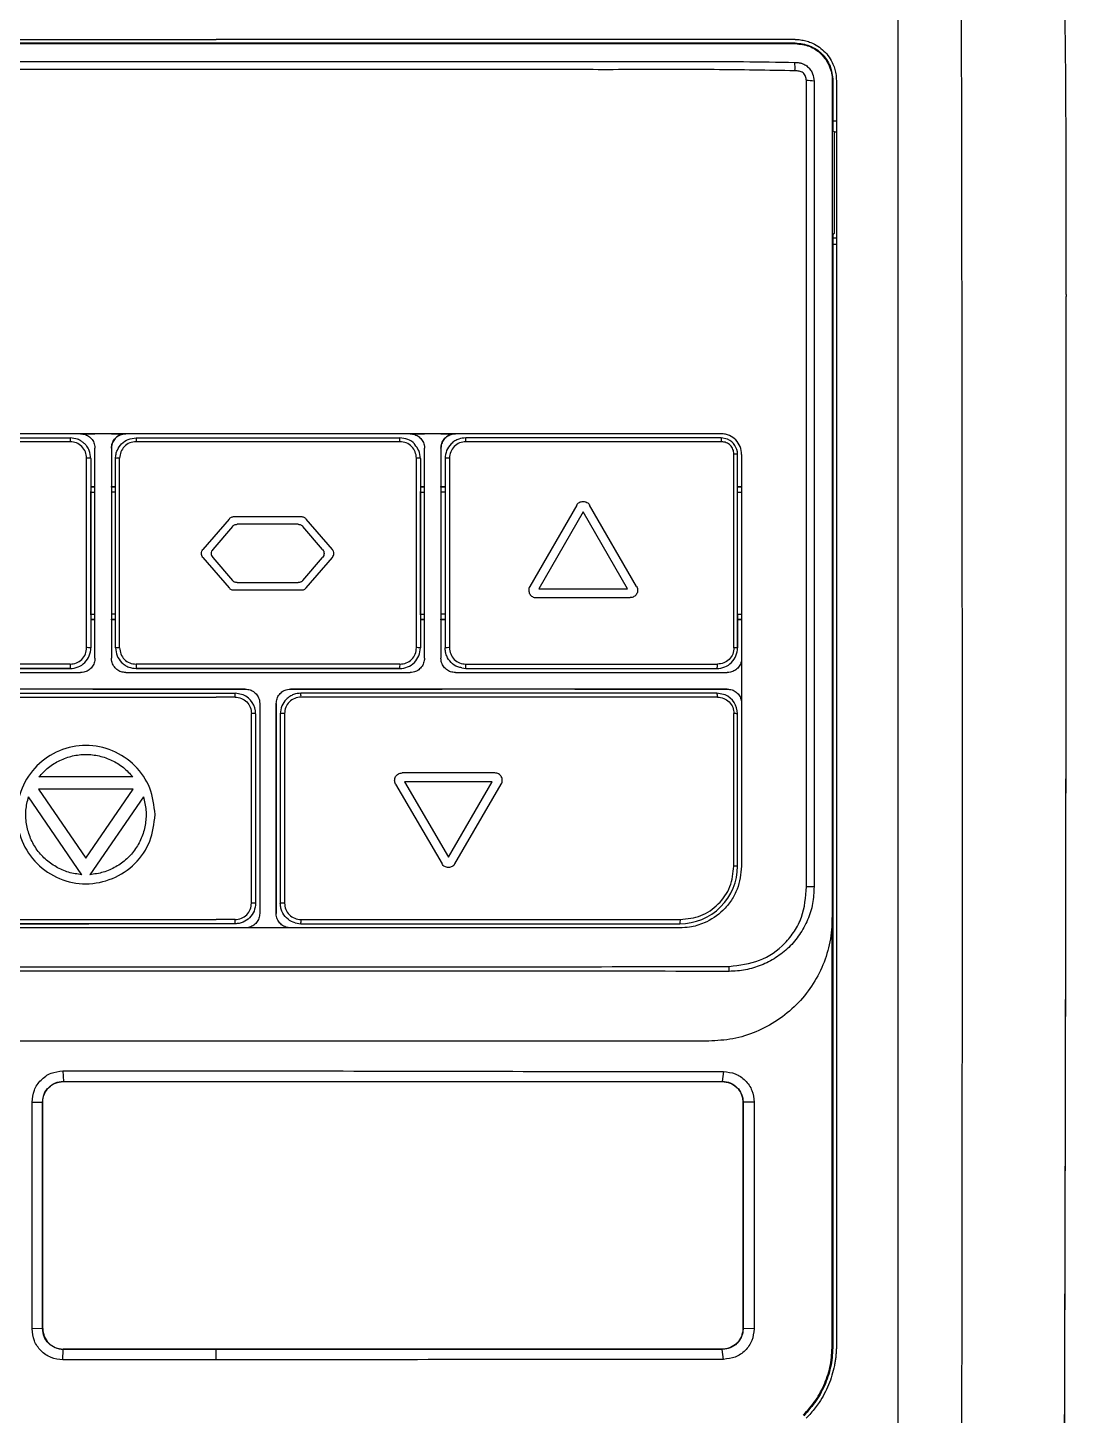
# Model space of a CAD drawing. Extents: x 86 to 639, y 68 to 658.
# Drawn here: x 319.5 to 369.9, y 374.1 to 441.5 of the extents above; entities that cross this region are included whole.
import ezdxf

# ---------------------------------------------------------------- set-up
doc = ezdxf.new("R2010")
doc.units = 0
doc.layers.get('0').update_dxf_attribs({"linetype": 'CONTINUOUS'})

msp = doc.modelspace()

# ---------------------------------------------------------------- linework, layer by layer
at = {"color": 7, "linetype": 'CONTINUOUS'}
for p, q in [((356.728, 440.749), (356.728, 440.781)), ((358.56, 438.949), (358.528, 438.949)), ((358.56, 438.949), (358.56, 436.498)), ((358.56, 436.998), (358.728, 436.998)), ((358.629, 436.464), (358.56, 436.498)), ((358.637, 431.537), (358.629, 436.464)), ((358.629, 436.464), (358.728, 436.464)), ((358.56, 431.498), (358.637, 431.537)), ((358.728, 431.303), (358.56, 431.303)), ((358.728, 430.998), (358.56, 430.998)), ((369.888, 428.562), (369.888, 428.472)), ((321.928, 421.514), (321.928, 421.514)), ((322.027, 421.798), (322.727, 421.798)), ((322.027, 421.798), (322.027, 421.798)), ((323.527, 421.798), (322.727, 421.798)), ((323.527, 421.798), (324.227, 421.798)), ((328.607, 421.798), (324.227, 421.798)), ((324.227, 421.798), (324.227, 421.798)), ((328.607, 421.412), (324.723, 421.412)), ((324.727, 421.598), (328.607, 421.598)), ((338.027, 421.798), (328.607, 421.798)), ((328.607, 421.598), (337.527, 421.598)), ((337.536, 421.412), (328.607, 421.412)), ((337.928, 421.514), (337.928, 421.514)), ((338.027, 421.798), (338.727, 421.798)), ((338.027, 421.798), (338.027, 421.798)), ((339.527, 421.798), (338.727, 421.798)), ((339.527, 421.798), (340.227, 421.798)), ((340.227, 421.798), (340.227, 421.798)), ((353.127, 421.798), (353.127, 421.798)), ((353.448, 421.531), (353.448, 421.531)), ((322.32, 411.407), (322.32, 420.611)), ((322.527, 420.598), (322.527, 411.398)), ((322.527, 420.598), (322.527, 418.998)), ((322.527, 420.598), (322.527, 420.598)), ((322.727, 410.898), (322.727, 421.098)), ((323.527, 421.098), (323.527, 410.898)), ((323.527, 421.098), (323.527, 419.233)), ((323.527, 421.098), (323.527, 421.098)), ((323.727, 411.398), (323.727, 420.598)), ((323.922, 411.407), (323.922, 420.611)), ((338.337, 411.407), (338.337, 420.611)), ((338.527, 420.598), (338.527, 411.398)), ((338.527, 420.598), (338.527, 418.998)), ((338.527, 420.598), (338.527, 420.598)), ((338.727, 410.898), (338.727, 421.098)), ((339.527, 421.098), (339.527, 410.898)), ((339.527, 421.098), (339.527, 421.098)), ((339.527, 421.098), (339.527, 419.233)), ((339.727, 420.598), (339.727, 411.398)), ((339.938, 420.611), (339.938, 411.407)), ((353.753, 411.407), (353.753, 420.811)), ((353.927, 411.398), (353.927, 420.798)), ((353.927, 420.798), (353.927, 420.798)), ((353.927, 418.998), (353.927, 420.798)), ((322.527, 419.233), (322.727, 419.233)), ((322.727, 419.198), (322.527, 419.198)), ((323.527, 419.198), (323.527, 419.233)), ((323.527, 419.233), (323.727, 419.233)), ((323.527, 419.198), (323.527, 412.798)), ((323.727, 419.198), (323.527, 419.198)), ((338.527, 419.233), (338.727, 419.233)), ((338.727, 419.198), (338.527, 419.198)), ((339.527, 419.198), (339.527, 419.233)), ((339.527, 419.233), (339.727, 419.233)), ((339.527, 419.198), (339.527, 412.798)), ((339.727, 419.198), (339.527, 419.198)), ((353.927, 419.233), (354.127, 419.233)), ((354.127, 419.198), (353.927, 419.198)), ((322.527, 418.963), (322.527, 418.998)), ((322.527, 413.033), (322.527, 418.963)), ((322.527, 418.963), (322.727, 418.963)), ((323.727, 418.963), (323.527, 418.963)), ((338.527, 418.963), (338.527, 418.998)), ((338.527, 413.033), (338.527, 418.963)), ((338.527, 418.963), (338.727, 418.963)), ((339.727, 418.963), (339.527, 418.963)), ((353.927, 418.963), (353.927, 418.998)), ((353.927, 413.033), (353.927, 418.963)), ((353.927, 418.963), (354.127, 418.963)), ((346.121, 418.332), (343.838, 414.378)), ((346.432, 418.008), (344.274, 414.27)), ((346.432, 418.008), (344.274, 414.27)), ((348.591, 414.27), (346.432, 418.008)), ((349.027, 414.378), (346.744, 418.332)), ((349.027, 414.378), (346.744, 418.332)), ((329.235, 417.656), (327.967, 416.18)), ((329.4, 417.296), (328.442, 416.18)), ((329.4, 417.296), (328.442, 416.18)), ((332.757, 417.76), (329.462, 417.76)), ((332.592, 417.4), (329.627, 417.4)), ((332.592, 417.4), (329.627, 417.4)), ((329.627, 417.4), (329.627, 417.4)), ((333.778, 416.18), (332.82, 417.296)), ((334.253, 416.18), (332.985, 417.656)), ((334.253, 416.18), (332.985, 417.656)), ((328.442, 416.18), (328.442, 416.18)), ((327.967, 415.789), (329.235, 414.314)), ((328.442, 415.789), (329.4, 414.674)), ((328.442, 415.789), (329.4, 414.674)), ((332.82, 414.674), (333.778, 415.789)), ((332.985, 414.314), (334.253, 415.789)), ((332.985, 414.314), (334.253, 415.789)), ((329.627, 414.57), (332.592, 414.57)), ((329.462, 414.21), (332.757, 414.21)), ((329.462, 414.21), (332.757, 414.21)), ((344.149, 413.838), (348.715, 413.838)), ((344.149, 413.838), (348.715, 413.838)), ((344.274, 414.27), (348.591, 414.27)), ((322.527, 412.998), (322.527, 413.033)), ((322.527, 413.033), (322.727, 413.033)), ((322.527, 412.998), (322.527, 411.398)), ((322.527, 412.798), (322.727, 412.798)), ((322.727, 412.763), (322.527, 412.763)), ((323.727, 413.033), (323.527, 413.033)), ((323.527, 412.763), (323.527, 412.798)), ((323.527, 412.798), (323.727, 412.798)), ((323.527, 412.763), (323.527, 410.898)), ((323.727, 412.763), (323.527, 412.763)), ((338.527, 412.998), (338.527, 413.033)), ((338.527, 413.033), (338.727, 413.033)), ((338.527, 412.998), (338.527, 411.398)), ((338.527, 412.798), (338.727, 412.798)), ((338.727, 412.763), (338.527, 412.763)), ((339.727, 413.033), (339.527, 413.033)), ((339.527, 412.763), (339.527, 412.798)), ((339.527, 412.798), (339.727, 412.798)), ((339.527, 412.763), (339.527, 410.898)), ((339.727, 412.763), (339.527, 412.763)), ((353.927, 412.998), (353.927, 413.033)), ((353.927, 413.033), (354.127, 413.033)), ((353.927, 412.998), (353.927, 411.398)), ((353.927, 412.798), (354.127, 412.798)), ((354.127, 412.763), (353.927, 412.763)), ((338.527, 411.398), (338.527, 411.398)), ((353.927, 411.398), (353.927, 411.398)), ((323.527, 410.898), (323.527, 410.898)), ((324.326, 410.482), (324.326, 410.482)), ((328.607, 410.607), (324.723, 410.607)), ((337.536, 410.607), (328.607, 410.607)), ((339.527, 410.898), (339.527, 410.898)), ((340.326, 410.482), (340.326, 410.482)), ((309.327, 410.398), (321.527, 410.398)), ((324.227, 410.198), (328.607, 410.198)), ((328.607, 410.398), (324.727, 410.398)), ((324.727, 410.398), (337.527, 410.398)), ((324.727, 410.398), (324.727, 410.398)), ((337.527, 410.398), (328.607, 410.398)), ((328.607, 410.198), (338.027, 410.198)), ((337.527, 410.398), (337.527, 410.398)), ((340.727, 410.398), (352.927, 410.398)), ((352.927, 410.398), (352.927, 410.398)), ((322.627, 409.398), (316.227, 409.398)), ((322.627, 409.398), (322.662, 409.398)), ((322.662, 409.398), (330.027, 409.398)), ((330.027, 409.398), (328.607, 409.398)), ((328.607, 409.198), (329.527, 409.198)), ((329.928, 409.114), (329.928, 409.114)), ((330.027, 409.398), (330.027, 409.398)), ((332.227, 409.398), (332.227, 409.398)), ((332.227, 409.398), (339.592, 409.398)), ((339.627, 409.398), (339.592, 409.398)), ((346.027, 409.398), (339.627, 409.398)), ((346.027, 409.398), (346.062, 409.398)), ((346.062, 409.398), (353.427, 409.398)), ((353.328, 409.114), (353.328, 409.114)), ((353.427, 409.398), (353.427, 409.398)), ((329.528, 409.006), (328.607, 409.006)), ((330.727, 408.698), (330.727, 398.498)), ((331.527, 398.498), (331.527, 408.698)), ((331.527, 408.698), (331.527, 408.698)), ((331.527, 408.698), (331.527, 398.498)), ((330.328, 399.002), (330.328, 408.206)), ((330.527, 408.198), (330.527, 398.998)), ((330.527, 408.198), (330.527, 398.998)), ((330.527, 408.198), (330.527, 408.198)), ((331.727, 408.198), (331.727, 398.998)), ((331.93, 408.206), (331.93, 399.002)), ((353.753, 400.802), (353.753, 408.206)), ((353.927, 400.798), (353.927, 408.198)), ((353.927, 408.198), (353.927, 408.198)), ((353.927, 400.798), (353.927, 408.198)), ((324.571, 405.127), (320.005, 405.127)), ((342.145, 405.324), (337.638, 405.324)), ((319.99, 404.528), (322.288, 401.181)), ((324.586, 404.528), (319.99, 404.528)), ((319.99, 404.528), (322.288, 401.181)), ((324.586, 404.528), (319.99, 404.528)), ((322.288, 401.181), (324.586, 404.528)), ((337.324, 404.782), (337.328, 404.782)), ((337.327, 404.783), (339.58, 400.909)), ((342.02, 404.892), (337.763, 404.892)), ((337.763, 404.892), (339.891, 401.233)), ((337.763, 404.892), (339.891, 401.233)), ((342.02, 404.892), (337.763, 404.892)), ((339.891, 401.233), (342.02, 404.892)), ((340.203, 400.909), (342.456, 404.783)), ((340.203, 400.909), (342.456, 404.783)), ((322.096, 400.381), (319.496, 404.17)), ((325.08, 404.17), (322.48, 400.381)), ((325.08, 404.17), (322.48, 400.381)), ((353.927, 400.798), (353.927, 400.798)), ((330.527, 398.998), (330.527, 398.998)), ((331.527, 398.498), (331.527, 398.498)), ((316.427, 397.998), (322.427, 397.998)), ((322.427, 397.998), (322.427, 397.998)), ((329.527, 397.998), (322.427, 397.998)), ((329.528, 398.202), (328.607, 398.202)), ((329.527, 397.998), (328.607, 397.998)), ((329.527, 397.998), (329.527, 397.998)), ((332.326, 398.082), (332.326, 398.082)), ((332.727, 397.998), (339.827, 397.998)), ((339.827, 397.998), (345.827, 397.998)), ((339.827, 397.998), (339.827, 397.998)), ((345.827, 397.998), (345.827, 397.998)), ((345.827, 397.998), (351.127, 397.998)), ((351.127, 397.998), (351.127, 397.998)), ((321.169, 390.852), (328.607, 390.853)), ((321.169, 390.852), (321.19, 390.343)), ((321.189, 390.343), (321.189, 390.334)), ((321.189, 390.334), (328.607, 390.334)), ((321.19, 390.343), (328.607, 390.343)), ((328.607, 390.334), (328.607, 390.343)), ((353.251, 390.819), (353.189, 390.343)), ((353.189, 390.343), (353.189, 390.334)), ((319.671, 389.333), (320.181, 389.334)), ((319.671, 378.322), (319.671, 389.333)), ((320.181, 378.334), (320.181, 389.334)), ((320.181, 389.334), (320.189, 389.334)), ((320.189, 378.334), (320.189, 389.334)), ((354.189, 389.334), (354.189, 378.334)), ((354.197, 389.334), (354.189, 389.334)), ((354.741, 389.332), (354.197, 389.334)), ((354.197, 389.334), (354.198, 378.334)), ((354.741, 389.332), (354.733, 378.322)), ((320.181, 378.334), (319.671, 378.322)), ((320.189, 378.334), (320.181, 378.334)), ((354.198, 378.334), (354.189, 378.334)), ((354.733, 378.321), (354.198, 378.334)), ((358.56, 377.52), (358.528, 377.52)), ((321.169, 376.816), (321.189, 377.325)), ((328.607, 376.817), (321.17, 376.816)), ((328.607, 377.334), (321.189, 377.334)), ((321.189, 377.325), (321.189, 377.334)), ((328.607, 377.325), (321.19, 377.325)), ((328.607, 377.325), (328.607, 377.334)), ((328.607, 376.817), (328.607, 377.325)), ((353.189, 377.325), (353.189, 377.334)), ((353.251, 376.842), (353.189, 377.325))]:
    msp.add_line(p, q, dxfattribs=at)
for p, q in [((353.448, 421.531), (353.127, 421.598)), ((340.535, 410.436), (340.727, 410.398)), ((329.928, 409.114), (329.527, 409.198)), ((353.328, 409.114), (352.927, 409.198)), ((332.453, 398.051), (332.727, 397.998))]:
    msp.add_line(p, q)
for centre, radius, start, end in [((355.144, 439.617), 1.579, 353.19293, 8.05617), ((357.282, 436.803), 2.151, 80.30762, 90.33936), ((322.781, 421.456), 1.263, 173.55247, 182.01376), ((327.038, 421.456), 2.315, 176.49098, 181.09897), ((336.535, 421.456), 1.002, 357.46401, 8.13807), ((340.001, 421.456), 0.739, 356.57119, 11.07183), ((352.778, 421.455), 0.377, 353.35929, 22.27818), ((353.127, 420.798), 0.8, 0.00016, 66.35729), ((322.373, 419.83), 0.783, 78.66213, 93.84434), ((323.874, 419.885), 0.728, 86.23835, 101.68494), ((338.382, 419.91), 0.703, 78.14945, 93.73331), ((339.884, 419.802), 0.811, 86.132, 101.157), ((353.792, 420.189), 0.623, 77.55887, 93.63395), ((321.527, 411.398), 1, 270.00002, 0.00016), ((322.373, 410.294), 1.115, 82.06476, 92.70302), ((323.874, 410.375), 1.033, 87.33996, 98.19658), ((337.527, 411.398), 1, 270.00002, 0.00016), ((338.383, 410.407), 1.002, 81.72385, 92.61797), ((339.884, 410.251), 1.158, 87.28026, 97.7816), ((352.927, 411.398), 1, 270.00002, 0.00016), ((353.793, 410.498), 0.91, 81.52883, 92.49212), ((322.981, 410.553), 1.463, 177.89306, 186.09532), ((327.414, 410.553), 2.691, 178.85387, 183.30712), ((336.378, 410.553), 1.16, 352.30337, 2.65534), ((339.887, 410.553), 0.854, 349.52071, 3.59955), ((352.519, 410.554), 0.436, 339.08125, 6.97037), ((318.663, 409.053), 10.865, 359.75425, 0.76471), ((329.527, 408.198), 1, 0.00016, 66.35712), ((330.483, 409.053), 2.248, 358.8132, 3.69875), ((352.563, 409.052), 0.392, 353.28511, 21.88342), ((352.927, 408.198), 1, 0.00016, 66.35712), ((330.378, 406.97), 1.237, 83.07671, 92.28021), ((331.879, 406.927), 1.28, 87.70215, 96.82108), ((353.793, 407.126), 1.08, 82.87236, 92.09852), ((351.127, 400.798), 2.8, 270.00002, 0.00016), ((353.793, 398.904), 1.899, 85.96219, 91.19718), ((357.223, 387.579), 12.221, 88.02156, 89.75658), ((330.378, 396.514), 2.489, 86.56698, 91.13393), ((331.879, 396.422), 2.581, 88.85913, 93.37759), ((317.829, 398.15), 11.699, 359.25489, 0.25221), ((330.336, 398.15), 2.396, 356.3589, 1.23151), ((350.705, 398.151), 0.448, 340.09602, 6.49082), ((350.139, 395.869), 3.388, 356.84137, 0.94107)]:
    msp.add_arc(centre, radius, start, end, dxfattribs=at)
for points, knots in [([(361.728, 364.364), (361.728, 378.691), (361.728, 393.053), (361.728, 421.738), (361.728, 436.055), (361.728, 450.26)], [0, 0, 0, 0, 0.5, 0.5, 1, 1, 1, 1]), ([(369.882, 435.719), (369.882, 435.825), (369.881, 436.045), (369.88, 436.385), (369.879, 436.749), (369.878, 437.134), (369.876, 437.54), (369.874, 437.966), (369.87, 438.843), (369.862, 439.822), (369.849, 440.977), (369.836, 441.917), (369.822, 442.665), (369.81, 443.163), (369.802, 443.47), (369.794, 443.756), (369.786, 444.022), (369.78, 444.175), (369.777, 444.253)], [0, 0, 0, 0, 0.028986, 0.06022, 0.093704, 0.12944, 0.167428, 0.20767, 0.250163, 0.419635, 0.499968, 0.624874, 0.749847, 0.798286, 0.847521, 0.897551, 0.948376, 1, 1, 1, 1]), ([(364.797, 360.769), (364.798, 361.327), (364.801, 362.49), (364.805, 364.305), (364.809, 366.259), (364.813, 368.351), (364.818, 370.583), (364.822, 372.954), (364.826, 375.465), (364.83, 378.116), (364.835, 381.557), (364.84, 385.777), (364.844, 390.763), (364.846, 395.85), (364.847, 400.506), (364.847, 404.696), (364.846, 408.387), (364.845, 412.078), (364.842, 415.768), (364.839, 419.455), (364.836, 423.141), (364.831, 426.824), (364.826, 430.504), (364.821, 434.18), (364.814, 437.852), (364.809, 440.297), (364.807, 441.519)], [0, 0, 0, 0, 0.020884, 0.043477, 0.06778, 0.093793, 0.121515, 0.150947, 0.182088, 0.214938, 0.249499, 0.309939, 0.371586, 0.43444, 0.498501, 0.544095, 0.589689, 0.635283, 0.680878, 0.726473, 0.772067, 0.81766, 0.86325, 0.908838, 0.954422, 1, 1, 1, 1]), ([(300.485, 440.949), (300.929, 440.949), (301.822, 440.949), (303.172, 440.949), (304.537, 440.949), (305.92, 440.949), (307.319, 440.949), (308.734, 440.949), (310.166, 440.949), (311.614, 440.949), (313.079, 440.949), (314.56, 440.949), (316.058, 440.949), (317.571, 440.949), (319.101, 440.949), (320.647, 440.949), (322.208, 440.949), (323.786, 440.949), (325.379, 440.949), (326.988, 440.949), (328.065, 440.949), (328.607, 440.949)], [0, 0, 0, 0, 0.047719, 0.095984, 0.144794, 0.194151, 0.244053, 0.294501, 0.345495, 0.397035, 0.449121, 0.501753, 0.554932, 0.608656, 0.662926, 0.717742, 0.773104, 0.82901, 0.885462, 0.942459, 1, 1, 1, 1]), ([(300.485, 440.781), (301.314, 440.781), (303.094, 440.781), (305.958, 440.782), (309.199, 440.782), (312.729, 440.782), (316.656, 440.782), (320.732, 440.782), (324.794, 440.781), (327.378, 440.781), (328.607, 440.781)], [0, 0, 0, 0, 0.0890461, 0.1913389, 0.3068826, 0.4356812, 0.5681564, 0.7254172, 0.8693677, 1, 1, 1, 1]), ([(300.485, 440.749), (302.815, 440.749), (307.473, 440.748), (314.503, 440.748), (321.55, 440.749), (326.254, 440.749), (328.607, 440.749)], [0, 0, 0, 0, 0.249992, 0.499989, 0.749994, 1, 1, 1, 1]), ([(356.728, 440.949), (356.288, 440.949), (355.406, 440.949), (354.081, 440.949), (352.754, 440.949), (351.424, 440.949), (350.093, 440.949), (348.759, 440.949), (347.422, 440.949), (346.084, 440.949), (344.743, 440.949), (343.031, 440.949), (340.946, 440.949), (338.486, 440.949), (336.023, 440.949), (333.555, 440.949), (331.082, 440.949), (329.432, 440.949), (328.607, 440.949)], [0, 0, 0, 0, 0.047368, 0.094767, 0.142199, 0.189667, 0.237174, 0.284721, 0.332312, 0.379949, 0.427634, 0.47537, 0.562552, 0.649816, 0.737178, 0.824653, 0.912255, 1, 1, 1, 1]), ([(328.607, 440.781), (329.802, 440.781), (332.313, 440.781), (336.255, 440.782), (340.583, 440.782), (345.086, 440.782), (349.439, 440.782), (353.291, 440.781), (355.65, 440.781), (356.728, 440.781)], [0, 0, 0, 0, 0.1270711, 0.2667779, 0.4191136, 0.5876129, 0.7466335, 0.8840931, 1, 1, 1, 1]), ([(328.607, 440.749), (330.959, 440.749), (335.664, 440.749), (342.71, 440.748), (349.74, 440.748), (354.399, 440.749), (356.728, 440.749)], [0, 0, 0, 0, 0.250006, 0.500011, 0.750008, 1, 1, 1, 1]), ([(356.728, 440.949), (356.772, 440.949), (356.859, 440.947), (356.989, 440.934), (357.117, 440.914), (357.243, 440.885), (357.367, 440.848), (357.567, 440.774), (357.833, 440.636), (358.134, 440.394), (358.386, 440.096), (358.556, 439.784), (358.66, 439.489), (358.718, 439.221), (358.725, 439.04), (358.728, 438.949)], [0, 0, 0, 0, 0.042128, 0.083779, 0.125121, 0.166329, 0.207578, 0.249042, 0.370527, 0.491541, 0.615231, 0.739767, 0.826957, 0.913149, 1, 1, 1, 1]), ([(356.728, 440.781), (356.967, 440.754), (357.327, 440.714), (357.753, 440.484), (358.032, 440.258), (358.259, 439.978), (358.491, 439.551), (358.533, 439.19), (358.56, 438.949)], [0, 0, 0, 0, 0.250004, 0.376188, 0.499855, 0.623804, 0.749972, 1, 1, 1, 1]), ([(356.728, 440.749), (356.962, 440.724), (357.422, 440.673), (358.021, 440.27), (358.356, 439.776), (358.506, 439.317), (358.521, 439.072), (358.528, 438.949)], [0, 0, 0, 0, 0.248572, 0.490913, 0.738929, 0.869294, 1, 1, 1, 1]), ([(328.607, 439.488), (326.256, 439.487), (321.555, 439.486), (315.92, 439.485), (311.703, 439.484), (308.895, 439.485), (306.091, 439.479), (303.292, 439.497), (301.431, 439.452), (300.501, 439.43)], [0, 0, 0, 0, 0.249993, 0.499992, 0.599998, 0.700006, 0.800016, 0.900027, 1, 1, 1, 1]), ([(300.506, 439.838), (301.446, 439.853), (303.313, 439.882), (306.123, 439.871), (308.922, 439.874), (311.727, 439.873), (315.938, 439.874), (321.564, 439.875), (326.259, 439.875), (328.607, 439.875)], [0, 0, 0, 0, 0.101325, 0.20118, 0.301036, 0.400891, 0.500746, 0.750373, 1, 1, 1, 1]), ([(328.607, 439.875), (331.236, 439.875), (336.494, 439.875), (342.569, 439.874), (346.833, 439.873), (349.299, 439.874), (351.761, 439.871), (354.236, 439.882), (355.879, 439.853), (356.708, 439.838)], [0, 0, 0, 0, 0.2795774, 0.5591628, 0.6470386, 0.7349076, 0.822772, 0.9106679, 1, 1, 1, 1]), ([(356.712, 439.43), (355.409, 439.452), (352.803, 439.497), (348.88, 439.48), (344.949, 439.485), (340.261, 439.485), (334.812, 439.487), (330.675, 439.487), (328.607, 439.488)], [0, 0, 0, 0, 0.139972, 0.279985, 0.419994, 0.560002, 0.780004, 1, 1, 1, 1]), ([(356.708, 439.838), (356.78, 439.837), (356.868, 439.835), (356.981, 439.811), (357.056, 439.789), (357.18, 439.739), (357.336, 439.635), (357.48, 439.474), (357.61, 439.24), (357.631, 439.047), (357.644, 438.923)], [0, 0, 0, 0, 0.151582, 0.188126, 0.232897, 0.311991, 0.460747, 0.609367, 0.74939, 1, 1, 1, 1]), ([(357.269, 438.954), (357.264, 439.024), (357.256, 439.129), (357.186, 439.253), (357.113, 439.33), (357.022, 439.385), (356.886, 439.417), (356.782, 439.425), (356.712, 439.43)], [0, 0, 0, 0, 0.248706, 0.373924, 0.498813, 0.624013, 0.749052, 1, 1, 1, 1]), ([(357.275, 399.8), (357.274, 403.069), (357.271, 409.609), (357.27, 419.408), (357.271, 429.194), (357.27, 435.701), (357.269, 438.954)], [0, 0, 0, 0, 0.249989, 0.499986, 0.74999, 1, 1, 1, 1]), ([(357.644, 438.923), (357.645, 435.669), (357.646, 429.167), (357.643, 419.387), (357.643, 409.597), (357.644, 403.061), (357.645, 399.793)], [0, 0, 0, 0, 0.250225, 0.499979, 0.749962, 1, 1, 1, 1]), ([(358.528, 438.949), (358.528, 434.446), (358.528, 425.438), (358.528, 411.877), (358.528, 402.824), (358.528, 398.298)], [0, 0, 0, 0, 0.333314, 0.666654, 1, 1, 1, 1]), ([(358.728, 438.949), (358.728, 428.76), (358.728, 418.526), (358.728, 398.03), (358.728, 387.769), (358.728, 377.52)], [0, 0, 0, 0, 0.5, 0.5, 1, 1, 1, 1]), ([(358.56, 431.498), (358.56, 430.116), (358.56, 427.217), (358.56, 422.663), (358.56, 418.326), (358.56, 414.282), (358.56, 411.561), (358.56, 409.671), (358.56, 408.668), (358.56, 407.652), (358.56, 406.624), (358.56, 405.584), (358.56, 403.156), (358.56, 399.516), (358.56, 394.842), (358.56, 390.686), (358.56, 387.049), (358.56, 383.931), (358.56, 381.333), (358.56, 379.253), (358.56, 378.04), (358.56, 377.52)], [0, 0, 0, 0, 0.077058, 0.161583, 0.253579, 0.318389, 0.386454, 0.404818, 0.423405, 0.442216, 0.46125, 0.480508, 0.499988, 0.596108, 0.682623, 0.759532, 0.826835, 0.884534, 0.932628, 0.971117, 1, 1, 1, 1]), ([(369.728, 348.713), (369.731, 349.549), (369.738, 351.22), (369.747, 353.73), (369.757, 356.242), (369.766, 358.757), (369.774, 361.274), (369.783, 363.793), (369.791, 366.315), (369.799, 368.84), (369.814, 373.412), (369.837, 381.827), (369.861, 392.575), (369.877, 403.005), (369.884, 409.681), (369.887, 414.155), (369.889, 417.018), (369.889, 419.881), (369.89, 422.745), (369.889, 425.609), (369.888, 427.517), (369.888, 428.472)], [0, 0, 0, 0, 0.0318897, 0.0637804, 0.0956713, 0.1275617, 0.1594511, 0.1913391, 0.2232255, 0.25511, 0.2869926, 0.396247, 0.5728626, 0.6908157, 0.7865121, 0.8220971, 0.8576797, 0.8932603, 0.9288397, 0.964419, 1, 1, 1, 1]), ([(369.871, 427.48), (369.871, 427.005), (369.872, 426.054), (369.872, 424.623), (369.872, 423.186), (369.872, 421.743), (369.872, 420.293), (369.872, 418.837), (369.872, 417.375), (369.871, 415.907), (369.87, 414.432), (369.869, 412.951), (369.868, 411.464), (369.867, 409.97), (369.863, 405.651), (369.854, 398.387), (369.835, 388.621), (369.812, 379.042), (369.79, 371.614), (369.772, 365.87), (369.759, 361.897), (369.744, 357.826), (369.729, 353.659), (369.719, 350.853), (369.713, 349.432)], [0, 0, 0, 0, 0.018089, 0.036255, 0.0545, 0.072824, 0.091228, 0.109713, 0.128278, 0.146926, 0.165656, 0.18447, 0.203368, 0.222351, 0.241419, 0.368084, 0.499751, 0.615529, 0.736478, 0.786518, 0.837886, 0.890587, 0.944624, 1, 1, 1, 1]), ([(321.52, 421.412), (319.447, 421.412), (315.303, 421.412), (311.172, 421.412), (309.107, 421.412)], [0, 0, 0, 0, 0.4999974, 1, 1, 1, 1]), ([(328.607, 421.798), (325.342, 421.798), (318.836, 421.798), (312.355, 421.798), (309.127, 421.798)], [0, 0, 0, 0, 0.501881, 1, 1, 1, 1]), ([(322.027, 421.798), (319.867, 421.798), (315.559, 421.798), (311.267, 421.798), (309.127, 421.798)], [0, 0, 0, 0, 0.501491, 1, 1, 1, 1]), ([(309.127, 421.598), (311.185, 421.598), (315.311, 421.598), (319.451, 421.598), (321.527, 421.598)], [0, 0, 0, 0, 0.498759, 1, 1, 1, 1]), ([(322.32, 420.611), (322.308, 420.716), (322.283, 420.926), (322.1, 421.19), (321.835, 421.376), (321.625, 421.4), (321.52, 421.412)], [0, 0, 0, 0, 0.249826, 0.499676, 0.749779, 1, 1, 1, 1]), ([(322.027, 421.798), (322.105, 421.79), (322.263, 421.775), (322.473, 421.654), (322.631, 421.477), (322.715, 421.28), (322.723, 421.149), (322.727, 421.098)], [0, 0, 0, 0, 0.214425, 0.428836, 0.643675, 0.858975, 1, 1, 1, 1]), ([(322.527, 420.598), (322.512, 420.729), (322.489, 420.946), (322.351, 421.172), (322.255, 421.291), (322.201, 421.332), (322.184, 421.345)], [0, 0, 0, 0, 0.4607359, 0.7601332, 0.9234287, 1, 1, 1, 1]), ([(323.527, 421.098), (323.534, 421.177), (323.55, 421.334), (323.671, 421.544), (323.849, 421.702), (324.045, 421.786), (324.175, 421.795), (324.227, 421.798)], [0, 0, 0, 0, 0.215114, 0.430244, 0.644979, 0.859219, 1, 1, 1, 1]), ([(324.227, 421.798), (324.148, 421.79), (323.991, 421.775), (323.782, 421.655), (323.624, 421.478), (323.539, 421.281), (323.53, 421.15), (323.527, 421.098)], [0, 0, 0, 0, 0.214018, 0.428038, 0.642064, 0.856416, 1, 1, 1, 1]), ([(323.727, 420.598), (323.731, 420.671), (323.74, 420.811), (323.826, 421.061), (324.009, 421.327), (324.334, 421.553), (324.596, 421.583), (324.727, 421.598)], [0, 0, 0, 0, 0.139529, 0.269657, 0.500746, 0.750355, 1, 1, 1, 1]), ([(324.723, 421.412), (324.618, 421.399), (324.408, 421.375), (324.143, 421.191), (323.958, 420.926), (323.934, 420.716), (323.922, 420.611)], [0, 0, 0, 0, 0.2499514, 0.4998401, 0.7498959, 1, 1, 1, 1]), ([(353.127, 421.798), (350.43, 421.798), (345.021, 421.798), (336.837, 421.798), (331.357, 421.798), (328.607, 421.798)], [0, 0, 0, 0, 0.331269, 0.664398, 1, 1, 1, 1]), ([(338.256, 421.272), (338.249, 421.283), (338.172, 421.402), (337.914, 421.547), (337.657, 421.581), (337.527, 421.598)], [0, 0, 0, 0, 0.048205, 0.516487, 1, 1, 1, 1]), ([(338.337, 420.611), (338.324, 420.716), (338.3, 420.925), (338.116, 421.191), (337.851, 421.376), (337.641, 421.4), (337.536, 421.412)], [0, 0, 0, 0, 0.249845, 0.499669, 0.749769, 1, 1, 1, 1]), ([(338.027, 421.798), (338.105, 421.79), (338.262, 421.775), (338.472, 421.655), (338.63, 421.478), (338.715, 421.281), (338.723, 421.151), (338.727, 421.098)], [0, 0, 0, 0, 0.214129, 0.428269, 0.642122, 0.856014, 1, 1, 1, 1]), ([(339.527, 421.098), (339.535, 421.177), (339.55, 421.335), (339.671, 421.545), (339.85, 421.703), (340.047, 421.786), (340.176, 421.795), (340.227, 421.798)], [0, 0, 0, 0, 0.215199, 0.430388, 0.645988, 0.861666, 1, 1, 1, 1]), ([(340.227, 421.798), (340.148, 421.79), (339.99, 421.775), (339.78, 421.654), (339.622, 421.475), (339.538, 421.279), (339.53, 421.149), (339.527, 421.098)], [0, 0, 0, 0, 0.214917, 0.429813, 0.645234, 0.860958, 1, 1, 1, 1]), ([(340.727, 421.598), (340.615, 421.587), (340.432, 421.57), (340.194, 421.454), (339.974, 421.281), (339.772, 420.991), (339.742, 420.729), (339.727, 420.598)], [0, 0, 0, 0, 0.214124, 0.348554, 0.500948, 0.750438, 1, 1, 1, 1]), ([(340.739, 421.412), (340.634, 421.4), (340.424, 421.376), (340.159, 421.191), (339.976, 420.926), (339.951, 420.716), (339.938, 420.611)], [0, 0, 0, 0, 0.250225, 0.500335, 0.750191, 1, 1, 1, 1]), ([(353.127, 421.798), (350.989, 421.798), (346.7, 421.798), (342.389, 421.798), (340.227, 421.798)], [0, 0, 0, 0, 0.498435, 1, 1, 1, 1]), ([(353.127, 421.598), (351.07, 421.598), (346.947, 421.598), (342.804, 421.598), (340.727, 421.598)], [0, 0, 0, 0, 0.498694, 1, 1, 1, 1]), ([(353.152, 421.412), (351.088, 421.412), (346.96, 421.412), (342.813, 421.412), (340.739, 421.412)], [0, 0, 0, 0, 0.5000028, 1, 1, 1, 1]), ([(354.127, 420.798), (354.112, 420.928), (354.083, 421.186), (353.859, 421.513), (353.592, 421.698), (353.339, 421.785), (353.199, 421.793), (353.127, 421.798)], [0, 0, 0, 0, 0.247263, 0.4913046, 0.7297131, 0.8609803, 1, 1, 1, 1]), ([(353.753, 420.811), (353.744, 420.89), (353.726, 421.048), (353.586, 421.247), (353.387, 421.384), (353.231, 421.402), (353.152, 421.412)], [0, 0, 0, 0, 0.250086, 0.500119, 0.749963, 1, 1, 1, 1]), ([(354.127, 420.798), (354.127, 417.48), (354.127, 410.818), (354.127, 404.146), (354.127, 400.798)], [0, 0, 0, 0, 0.498123, 1, 1, 1, 1]), ([(346.121, 418.332), (346.138, 418.358), (346.174, 418.41), (346.25, 418.467), (346.337, 418.504), (346.431, 418.516), (346.526, 418.504), (346.614, 418.468), (346.691, 418.411), (346.726, 418.358), (346.744, 418.332)], [0, 0, 0, 0, 0.125052, 0.249962, 0.374846, 0.499828, 0.624908, 0.749846, 0.874722, 1, 1, 1, 1]), ([(346.525, 418.5), (346.554, 418.49), (346.614, 418.469), (346.69, 418.41), (346.726, 418.358), (346.744, 418.332)], [0, 0, 0, 0, 0.3330884, 0.6660079, 1, 1, 1, 1]), ([(329.462, 417.76), (329.441, 417.759), (329.398, 417.756), (329.336, 417.735), (329.28, 417.702), (329.25, 417.671), (329.235, 417.656)], [0, 0, 0, 0, 0.249756, 0.499097, 0.749036, 1, 1, 1, 1]), ([(329.4, 417.296), (329.415, 417.311), (329.445, 417.342), (329.501, 417.374), (329.563, 417.396), (329.606, 417.399), (329.627, 417.4)], [0, 0, 0, 0, 0.24976, 0.499104, 0.74904, 1, 1, 1, 1]), ([(329.4, 417.296), (329.415, 417.311), (329.445, 417.342), (329.501, 417.374), (329.563, 417.396), (329.606, 417.399), (329.627, 417.4)], [0, 0, 0, 0, 0.249762, 0.499106, 0.749043, 1, 1, 1, 1]), ([(332.592, 417.4), (332.614, 417.399), (332.657, 417.396), (332.718, 417.375), (332.774, 417.342), (332.805, 417.311), (332.82, 417.296)], [0, 0, 0, 0, 0.249762, 0.499101, 0.749038, 1, 1, 1, 1]), ([(332.985, 417.656), (332.97, 417.671), (332.94, 417.702), (332.884, 417.734), (332.822, 417.756), (332.779, 417.759), (332.757, 417.76)], [0, 0, 0, 0, 0.249754, 0.499097, 0.749041, 1, 1, 1, 1]), ([(332.985, 417.656), (332.97, 417.671), (332.94, 417.702), (332.884, 417.734), (332.822, 417.756), (332.779, 417.759), (332.757, 417.76)], [0, 0, 0, 0, 0.249754, 0.499097, 0.749041, 1, 1, 1, 1]), ([(327.967, 415.789), (327.947, 415.819), (327.906, 415.877), (327.889, 415.985), (327.906, 416.092), (327.946, 416.151), (327.967, 416.18)], [0, 0, 0, 0, 0.249841, 0.499701, 0.749574, 1, 1, 1, 1]), ([(328.442, 416.18), (328.421, 416.151), (328.38, 416.092), (328.363, 415.985), (328.38, 415.877), (328.421, 415.819), (328.442, 415.789)], [0, 0, 0, 0, 0.249851, 0.499707, 0.749584, 1, 1, 1, 1]), ([(328.442, 416.18), (328.421, 416.151), (328.38, 416.092), (328.363, 415.985), (328.38, 415.877), (328.421, 415.819), (328.442, 415.789)], [0, 0, 0, 0, 0.249852, 0.499708, 0.749584, 1, 1, 1, 1]), ([(333.778, 416.18), (333.798, 416.151), (333.839, 416.092), (333.856, 415.985), (333.839, 415.877), (333.798, 415.819), (333.778, 415.789)], [0, 0, 0, 0, 0.249843, 0.499691, 0.749567, 1, 1, 1, 1]), ([(334.253, 415.789), (334.273, 415.819), (334.314, 415.877), (334.331, 415.985), (334.314, 416.092), (334.273, 416.151), (334.253, 416.18)], [0, 0, 0, 0, 0.249858, 0.499717, 0.74958, 1, 1, 1, 1]), ([(334.253, 415.789), (334.273, 415.819), (334.314, 415.877), (334.331, 415.985), (334.314, 416.092), (334.273, 416.151), (334.253, 416.18)], [0, 0, 0, 0, 0.249858, 0.499717, 0.74958, 1, 1, 1, 1]), ([(329.627, 414.57), (329.606, 414.571), (329.563, 414.574), (329.502, 414.595), (329.445, 414.628), (329.415, 414.659), (329.4, 414.674)], [0, 0, 0, 0, 0.249759, 0.499102, 0.749039, 1, 1, 1, 1]), ([(329.627, 414.57), (329.606, 414.571), (329.563, 414.574), (329.502, 414.595), (329.445, 414.628), (329.415, 414.659), (329.4, 414.674)], [0, 0, 0, 0, 0.2497591, 0.4991025, 0.7490388, 1, 1, 1, 1]), ([(332.82, 414.674), (332.805, 414.659), (332.775, 414.628), (332.718, 414.595), (332.657, 414.574), (332.614, 414.571), (332.592, 414.57)], [0, 0, 0, 0, 0.249777, 0.499116, 0.749045, 1, 1, 1, 1]), ([(329.235, 414.314), (329.25, 414.299), (329.28, 414.268), (329.336, 414.235), (329.397, 414.214), (329.441, 414.211), (329.462, 414.21)], [0, 0, 0, 0, 0.249758, 0.499113, 0.749041, 1, 1, 1, 1]), ([(332.757, 414.21), (332.779, 414.211), (332.822, 414.214), (332.883, 414.235), (332.94, 414.268), (332.97, 414.299), (332.985, 414.314)], [0, 0, 0, 0, 0.249763, 0.499105, 0.749049, 1, 1, 1, 1]), ([(332.757, 414.21), (332.779, 414.211), (332.822, 414.214), (332.883, 414.235), (332.94, 414.268), (332.97, 414.299), (332.985, 414.314)], [0, 0, 0, 0, 0.249763, 0.499105, 0.749049, 1, 1, 1, 1]), ([(343.838, 414.378), (343.824, 414.35), (343.797, 414.293), (343.786, 414.198), (343.798, 414.104), (343.834, 414.016), (343.892, 413.94), (343.967, 413.883), (344.055, 413.845), (344.118, 413.84), (344.149, 413.838)], [0, 0, 0, 0, 0.125043, 0.249937, 0.374804, 0.499764, 0.624848, 0.749806, 0.87469, 1, 1, 1, 1]), ([(349.027, 414.378), (349.041, 414.349), (349.068, 414.292), (349.079, 414.197), (349.067, 414.103), (349.03, 414.015), (348.972, 413.94), (348.897, 413.883), (348.81, 413.845), (348.747, 413.84), (348.715, 413.838)], [0, 0, 0, 0, 0.125029, 0.249947, 0.374826, 0.499784, 0.624875, 0.749845, 0.874711, 1, 1, 1, 1]), ([(349.027, 414.378), (349.041, 414.349), (349.068, 414.292), (349.079, 414.197), (349.067, 414.103), (349.03, 414.015), (348.972, 413.94), (348.897, 413.883), (348.81, 413.845), (348.747, 413.84), (348.715, 413.838)], [0, 0, 0, 0, 0.125029, 0.249947, 0.374826, 0.499784, 0.624875, 0.749845, 0.874711, 1, 1, 1, 1]), ([(321.519, 410.607), (321.624, 410.619), (321.834, 410.644), (322.099, 410.828), (322.284, 411.093), (322.308, 411.303), (322.32, 411.407)], [0, 0, 0, 0, 0.249964, 0.4998541, 0.7499025, 1, 1, 1, 1]), ([(323.727, 411.398), (323.742, 411.267), (323.772, 411.006), (323.969, 410.722), (324.18, 410.552), (324.415, 410.43), (324.605, 410.411), (324.727, 410.398)], [0, 0, 0, 0, 0.249563, 0.499103, 0.637695, 0.767539, 1, 1, 1, 1]), ([(323.922, 411.407), (323.934, 411.303), (323.959, 411.093), (324.143, 410.828), (324.408, 410.643), (324.618, 410.619), (324.723, 410.607)], [0, 0, 0, 0, 0.249826, 0.499666, 0.749772, 1, 1, 1, 1]), ([(337.536, 410.607), (337.641, 410.619), (337.85, 410.644), (338.115, 410.828), (338.301, 411.092), (338.325, 411.302), (338.337, 411.407)], [0, 0, 0, 0, 0.249849, 0.499676, 0.749862, 1, 1, 1, 1]), ([(340.535, 410.436), (340.471, 410.445), (340.276, 410.473), (340.004, 410.675), (339.819, 410.946), (339.739, 411.197), (339.731, 411.331), (339.727, 411.398)], [0, 0, 0, 0, 0.14243, 0.427668, 0.707465, 0.852291, 1, 1, 1, 1]), ([(339.938, 411.407), (339.951, 411.302), (339.975, 411.093), (340.16, 410.828), (340.425, 410.644), (340.635, 410.619), (340.739, 410.607)], [0, 0, 0, 0, 0.250095, 0.50015, 0.750028, 1, 1, 1, 1]), ([(353.753, 411.407), (353.741, 411.302), (353.717, 411.091), (353.531, 410.827), (353.267, 410.643), (353.057, 410.619), (352.952, 410.607)], [0, 0, 0, 0, 0.249751, 0.499588, 0.749752, 1, 1, 1, 1]), ([(321.519, 410.607), (319.481, 410.607), (315.403, 410.607), (311.339, 410.607), (309.307, 410.607)], [0, 0, 0, 0, 0.499998, 1, 1, 1, 1]), ([(322.727, 410.898), (322.719, 410.819), (322.704, 410.662), (322.583, 410.452), (322.405, 410.294), (322.209, 410.21), (322.079, 410.201), (322.027, 410.198)], [0, 0, 0, 0, 0.214708, 0.429434, 0.643918, 0.858205, 1, 1, 1, 1]), ([(324.227, 410.198), (324.148, 410.206), (323.991, 410.221), (323.781, 410.342), (323.623, 410.519), (323.539, 410.716), (323.53, 410.846), (323.527, 410.898)], [0, 0, 0, 0, 0.214551, 0.429095, 0.643855, 0.858852, 1, 1, 1, 1]), ([(338.727, 410.898), (338.719, 410.819), (338.703, 410.662), (338.583, 410.452), (338.405, 410.293), (338.208, 410.21), (338.078, 410.201), (338.027, 410.198)], [0, 0, 0, 0, 0.214834, 0.429651, 0.644779, 0.860056, 1, 1, 1, 1]), ([(340.227, 410.198), (340.148, 410.206), (339.991, 410.221), (339.781, 410.342), (339.623, 410.519), (339.539, 410.716), (339.53, 410.846), (339.527, 410.898)], [0, 0, 0, 0, 0.214643, 0.429302, 0.643561, 0.85754, 1, 1, 1, 1]), ([(340.739, 410.607), (342.78, 410.607), (346.86, 410.607), (350.922, 410.607), (352.952, 410.607)], [0, 0, 0, 0, 0.499998, 1, 1, 1, 1]), ([(354.127, 410.898), (354.119, 410.819), (354.104, 410.662), (353.984, 410.453), (353.807, 410.295), (353.61, 410.21), (353.479, 410.201), (353.427, 410.198)], [0, 0, 0, 0, 0.213073, 0.426084, 0.640584, 0.857008, 1, 1, 1, 1]), ([(308.827, 410.198), (311.018, 410.198), (315.41, 410.198), (319.818, 410.198), (322.027, 410.198)], [0, 0, 0, 0, 0.498834, 1, 1, 1, 1]), ([(321.527, 410.398), (319.487, 410.398), (315.413, 410.398), (311.353, 410.398), (309.327, 410.398)], [0, 0, 0, 0, 0.5007944, 1, 1, 1, 1]), ([(340.227, 410.198), (342.438, 410.198), (346.849, 410.198), (351.238, 410.198), (353.427, 410.198)], [0, 0, 0, 0, 0.501243, 1, 1, 1, 1]), ([(340.727, 410.398), (342.768, 410.398), (346.845, 410.398), (350.902, 410.398), (352.927, 410.398)], [0, 0, 0, 0, 0.500867, 1, 1, 1, 1]), ([(328.607, 409.398), (325.292, 409.398), (318.686, 409.398), (312.106, 409.398), (308.827, 409.398)], [0, 0, 0, 0, 0.501641, 1, 1, 1, 1]), ([(309.327, 409.198), (312.527, 409.198), (318.942, 409.198), (325.38, 409.198), (328.607, 409.198)], [0, 0, 0, 0, 0.498959, 1, 1, 1, 1]), ([(330.027, 409.398), (330.105, 409.39), (330.263, 409.375), (330.472, 409.254), (330.631, 409.077), (330.715, 408.88), (330.723, 408.75), (330.727, 408.698)], [0, 0, 0, 0, 0.214461, 0.428923, 0.643418, 0.858051, 1, 1, 1, 1]), ([(331.527, 408.698), (331.535, 408.777), (331.55, 408.934), (331.671, 409.144), (331.849, 409.303), (332.046, 409.386), (332.175, 409.395), (332.227, 409.398)], [0, 0, 0, 0, 0.214942, 0.429882, 0.644838, 0.859694, 1, 1, 1, 1]), ([(332.727, 409.198), (332.606, 409.186), (332.416, 409.166), (332.181, 409.044), (331.97, 408.875), (331.772, 408.59), (331.742, 408.329), (331.727, 408.198)], [0, 0, 0, 0, 0.230947, 0.361164, 0.500889, 0.75043, 1, 1, 1, 1]), ([(353.427, 409.398), (349.918, 409.398), (342.874, 409.398), (335.784, 409.398), (332.227, 409.398)], [0, 0, 0, 0, 0.498161, 1, 1, 1, 1]), ([(352.927, 409.198), (349.578, 409.198), (342.865, 409.198), (336.112, 409.198), (332.727, 409.198)], [0, 0, 0, 0, 0.498794, 1, 1, 1, 1]), ([(353.427, 409.398), (353.506, 409.39), (353.664, 409.375), (353.874, 409.253), (354.032, 409.074), (354.115, 408.878), (354.123, 408.749), (354.127, 408.698)], [0, 0, 0, 0, 0.216464, 0.432982, 0.648091, 0.861256, 1, 1, 1, 1]), ([(309.307, 409.006), (312.517, 409.006), (318.938, 409.006), (325.384, 409.006), (328.607, 409.006)], [0, 0, 0, 0, 0.500001, 1, 1, 1, 1]), ([(329.528, 409.006), (329.633, 408.994), (329.843, 408.97), (330.108, 408.785), (330.291, 408.52), (330.316, 408.311), (330.328, 408.206)], [0, 0, 0, 0, 0.250228, 0.500334, 0.750173, 1, 1, 1, 1]), ([(332.731, 409.006), (332.626, 408.994), (332.416, 408.97), (332.151, 408.785), (331.967, 408.52), (331.942, 408.311), (331.93, 408.206)], [0, 0, 0, 0, 0.250229, 0.500333, 0.750173, 1, 1, 1, 1]), ([(352.952, 409.006), (349.592, 409.006), (342.872, 409.006), (336.111, 409.006), (332.731, 409.006)], [0, 0, 0, 0, 0.5, 1, 1, 1, 1]), ([(352.952, 409.006), (353.057, 408.994), (353.265, 408.969), (353.531, 408.786), (353.717, 408.521), (353.741, 408.311), (353.753, 408.206)], [0, 0, 0, 0, 0.250032, 0.499897, 0.749934, 1, 1, 1, 1]), ([(325.646, 403.3), (325.594, 402.859), (325.49, 401.981), (324.718, 400.86), (323.605, 400.123), (322.288, 399.851), (320.973, 400.12), (319.851, 400.86), (319.11, 401.982), (318.84, 403.298), (319.11, 404.613), (319.847, 405.735), (320.968, 406.476), (322.285, 406.748), (323.605, 406.479), (324.718, 405.739), (325.49, 404.619), (325.594, 403.74), (325.646, 403.3)], [0, 0, 0, 0, 0.0626922, 0.1250208, 0.1874642, 0.2499036, 0.3122365, 0.37492, 0.4376025, 0.4999483, 0.5624015, 0.6248299, 0.6871641, 0.74983, 0.8124964, 0.8748685, 0.9372635, 1, 1, 1, 1]), ([(320.005, 405.127), (320.154, 405.289), (320.45, 405.612), (321.017, 405.953), (321.634, 406.173), (322.287, 406.249), (322.939, 406.173), (323.558, 405.953), (324.125, 405.612), (324.422, 405.289), (324.571, 405.127)], [0, 0, 0, 0, 0.125586, 0.250544, 0.375173, 0.499645, 0.624219, 0.749093, 0.874303, 1, 1, 1, 1]), ([(337.327, 404.783), (337.313, 404.812), (337.286, 404.869), (337.274, 404.964), (337.286, 405.058), (337.323, 405.146), (337.38, 405.222), (337.456, 405.279), (337.544, 405.317), (337.607, 405.322), (337.638, 405.324)], [0, 0, 0, 0, 0.125036, 0.249949, 0.374823, 0.499789, 0.624873, 0.749828, 0.874704, 1, 1, 1, 1]), ([(342.456, 404.783), (342.47, 404.812), (342.497, 404.869), (342.509, 404.964), (342.497, 405.058), (342.46, 405.146), (342.403, 405.222), (342.327, 405.279), (342.239, 405.317), (342.176, 405.322), (342.145, 405.324)], [0, 0, 0, 0, 0.125034, 0.249935, 0.374805, 0.499761, 0.624844, 0.749807, 0.874688, 1, 1, 1, 1]), ([(342.456, 404.783), (342.47, 404.812), (342.497, 404.869), (342.509, 404.964), (342.497, 405.058), (342.46, 405.146), (342.402, 405.221), (342.327, 405.281), (342.268, 405.302), (342.238, 405.312)], [0, 0, 0, 0, 0.142948, 0.285742, 0.428502, 0.571359, 0.714363, 0.85723, 1, 1, 1, 1]), ([(322.096, 400.381), (321.877, 400.411), (321.438, 400.47), (320.83, 400.743), (320.294, 401.13), (319.857, 401.628), (319.548, 402.214), (319.379, 402.855), (319.342, 403.523), (319.445, 403.954), (319.496, 404.17)], [0, 0, 0, 0, 0.1255739, 0.2505137, 0.3751348, 0.4996236, 0.6242266, 0.7491155, 0.874317, 1, 1, 1, 1]), ([(325.08, 404.17), (325.131, 403.954), (325.233, 403.524), (325.197, 402.858), (325.03, 402.219), (324.722, 401.632), (324.285, 401.132), (323.748, 400.745), (323.138, 400.471), (322.699, 400.411), (322.48, 400.381)], [0, 0, 0, 0, 0.125578, 0.25052, 0.375132, 0.499611, 0.62421, 0.749097, 0.874309, 1, 1, 1, 1]), ([(340.203, 400.909), (340.185, 400.883), (340.149, 400.831), (340.073, 400.775), (339.986, 400.738), (339.892, 400.726), (339.798, 400.738), (339.71, 400.774), (339.634, 400.831), (339.598, 400.883), (339.58, 400.909)], [0, 0, 0, 0, 0.125047, 0.249954, 0.374841, 0.49982, 0.624906, 0.74985, 0.874731, 1, 1, 1, 1]), ([(340.203, 400.909), (340.185, 400.883), (340.149, 400.831), (340.073, 400.774), (339.986, 400.738), (339.892, 400.725), (339.83, 400.736), (339.799, 400.742)], [0, 0, 0, 0, 0.200105, 0.399987, 0.599834, 0.799833, 1, 1, 1, 1]), ([(354.127, 400.798), (354.086, 400.416), (354.023, 399.829), (353.638, 399.12), (353.138, 398.513), (352.433, 398.047), (351.688, 397.824), (351.283, 397.805), (351.127, 397.798)], [0, 0, 0, 0, 0.241046, 0.371361, 0.507901, 0.740744, 0.899914, 1, 1, 1, 1]), ([(351.151, 398.201), (351.491, 398.24), (352.171, 398.318), (353.03, 398.916), (353.635, 399.775), (353.714, 400.46), (353.753, 400.802)], [0, 0, 0, 0, 0.250099, 0.500142, 0.750104, 1, 1, 1, 1]), ([(357.645, 399.793), (357.633, 399.52), (357.608, 398.97), (357.352, 398.183), (356.961, 397.46), (356.436, 396.834), (355.801, 396.331), (355.085, 395.966), (354.318, 395.728), (353.787, 395.698), (353.522, 395.683)], [0, 0, 0, 0, 0.12542, 0.253018, 0.379287, 0.504862, 0.62962, 0.753508, 0.876938, 1, 1, 1, 1]), ([(353.527, 395.925), (354.026, 395.985), (355.024, 396.105), (356.093, 396.844), (356.712, 397.631), (357.181, 398.532), (357.238, 399.293), (357.275, 399.8)], [0, 0, 0, 0, 0.249894, 0.499703, 0.625132, 0.750576, 1, 1, 1, 1]), ([(330.527, 398.998), (330.512, 398.867), (330.482, 398.605), (330.252, 398.275), (329.979, 398.091), (329.729, 398.01), (329.595, 398.002), (329.527, 397.998)], [0, 0, 0, 0, 0.2498071, 0.4996192, 0.7427934, 0.8697809, 1, 1, 1, 1]), ([(329.528, 398.202), (329.633, 398.214), (329.842, 398.238), (330.107, 398.423), (330.292, 398.687), (330.316, 398.897), (330.328, 399.002)], [0, 0, 0, 0, 0.249924, 0.499824, 0.749917, 1, 1, 1, 1]), ([(332.453, 398.051), (332.419, 398.057), (332.257, 398.082), (332.009, 398.273), (331.82, 398.542), (331.739, 398.797), (331.731, 398.931), (331.727, 398.998)], [0, 0, 0, 0, 0.080558, 0.382281, 0.6882308, 0.8435729, 1, 1, 1, 1]), ([(331.93, 399.002), (331.942, 398.897), (331.966, 398.687), (332.151, 398.422), (332.417, 398.239), (332.626, 398.214), (332.731, 398.202)], [0, 0, 0, 0, 0.250096, 0.500151, 0.750041, 1, 1, 1, 1]), ([(330.727, 398.498), (330.719, 398.419), (330.704, 398.262), (330.583, 398.052), (330.405, 397.894), (330.208, 397.81), (330.078, 397.801), (330.027, 397.798)], [0, 0, 0, 0, 0.214747, 0.429492, 0.644246, 0.858976, 1, 1, 1, 1]), ([(332.227, 397.798), (332.148, 397.806), (331.991, 397.821), (331.781, 397.942), (331.623, 398.119), (331.539, 398.316), (331.53, 398.446), (331.527, 398.498)], [0, 0, 0, 0, 0.214653, 0.42931, 0.64392, 0.858531, 1, 1, 1, 1]), ([(358.528, 398.298), (358.506, 397.903), (358.461, 397.116), (358.105, 395.987), (357.554, 394.949), (356.804, 394.033), (355.887, 393.278), (354.84, 392.722), (353.707, 392.365), (352.922, 392.32), (352.528, 392.298)], [0, 0, 0, 0, 0.125175, 0.248873, 0.372457, 0.49719, 0.623739, 0.749249, 0.874284, 1, 1, 1, 1]), ([(358.528, 377.52), (358.528, 380.983), (358.528, 387.908), (358.528, 394.835), (358.528, 398.298)], [0, 0, 0, 0, 0.499982, 1, 1, 1, 1]), ([(311.108, 398.201), (314.02, 398.201), (319.843, 398.202), (325.686, 398.202), (328.607, 398.202)], [0, 0, 0, 0, 0.5, 1, 1, 1, 1]), ([(328.607, 397.998), (325.688, 397.998), (319.852, 397.998), (314.035, 397.998), (311.127, 397.998)], [0, 0, 0, 0, 0.500075, 1, 1, 1, 1]), ([(328.607, 397.798), (325.688, 397.798), (319.852, 397.798), (314.035, 397.798), (311.127, 397.798)], [0, 0, 0, 0, 0.500043, 1, 1, 1, 1]), ([(351.127, 397.798), (348.633, 397.798), (343.647, 397.798), (336.133, 397.798), (331.116, 397.798), (328.607, 397.798)], [0, 0, 0, 0, 0.333311, 0.666466, 1, 1, 1, 1]), ([(332.727, 397.998), (335.803, 397.998), (341.952, 397.998), (348.069, 397.998), (351.127, 397.998)], [0, 0, 0, 0, 0.500182, 1, 1, 1, 1]), ([(332.731, 398.202), (335.809, 398.202), (341.965, 398.201), (348.089, 398.201), (351.151, 398.201)], [0, 0, 0, 0, 0.5, 1, 1, 1, 1]), ([(303.687, 395.925), (306.444, 395.92), (311.959, 395.908), (320.276, 395.91), (325.83, 395.907), (328.607, 395.906)], [0, 0, 0, 0, 0.33333, 0.666664, 1, 1, 1, 1]), ([(328.607, 395.698), (326.524, 395.697), (322.36, 395.697), (316.12, 395.695), (309.891, 395.696), (305.759, 395.687), (303.692, 395.683)], [0, 0, 0, 0, 0.249974, 0.499948, 0.749914, 1, 1, 1, 1]), ([(328.607, 395.906), (331.384, 395.907), (336.937, 395.91), (345.255, 395.908), (350.769, 395.92), (353.527, 395.925)], [0, 0, 0, 0, 0.333336, 0.66667, 1, 1, 1, 1]), ([(353.522, 395.683), (350.765, 395.688), (345.252, 395.697), (336.935, 395.696), (331.383, 395.697), (328.607, 395.698)], [0, 0, 0, 0, 0.333403, 0.666701, 1, 1, 1, 1]), ([(328.607, 392.298), (325.925, 392.298), (320.578, 392.298), (312.595, 392.298), (307.316, 392.298), (304.685, 392.298)], [0, 0, 0, 0, 0.335384, 0.668719, 1, 1, 1, 1]), ([(352.528, 392.298), (349.897, 392.298), (344.619, 392.298), (336.635, 392.298), (331.288, 392.298), (328.607, 392.298)], [0, 0, 0, 0, 0.331281, 0.664616, 1, 1, 1, 1]), ([(319.671, 389.333), (319.693, 389.531), (319.738, 389.926), (320.08, 390.429), (320.576, 390.783), (320.972, 390.829), (321.169, 390.852)], [0, 0, 0, 0, 0.250048, 0.499931, 0.749943, 1, 1, 1, 1]), ([(320.181, 389.334), (320.196, 389.467), (320.227, 389.733), (320.461, 390.067), (320.795, 390.299), (321.058, 390.328), (321.189, 390.343)], [0, 0, 0, 0, 0.251749, 0.502619, 0.751134, 1, 1, 1, 1]), ([(320.189, 389.334), (320.193, 389.402), (320.201, 389.536), (320.284, 389.791), (320.47, 390.065), (320.801, 390.291), (321.059, 390.32), (321.189, 390.334)], [0, 0, 0, 0, 0.129144, 0.258324, 0.508288, 0.75186, 1, 1, 1, 1]), ([(328.607, 390.853), (331.353, 390.851), (336.846, 390.846), (345.072, 390.825), (350.525, 390.821), (353.251, 390.819)], [0, 0, 0, 0, 0.333353, 0.6666928, 1, 1, 1, 1]), ([(328.607, 390.343), (331.346, 390.343), (336.824, 390.343), (345.03, 390.343), (350.469, 390.343), (353.189, 390.343)], [0, 0, 0, 0, 0.333331, 0.666672, 1, 1, 1, 1]), ([(328.607, 390.334), (331.346, 390.334), (336.825, 390.334), (345.03, 390.334), (350.47, 390.334), (353.189, 390.334)], [0, 0, 0, 0, 0.333321, 0.666657, 1, 1, 1, 1]), ([(353.189, 390.343), (353.321, 390.329), (353.584, 390.299), (353.92, 390.068), (354.106, 389.788), (354.186, 389.533), (354.194, 389.4), (354.198, 389.334)], [0, 0, 0, 0, 0.2514122, 0.5009126, 0.7504132, 0.8753201, 1, 1, 1, 1]), ([(353.189, 390.334), (353.319, 390.32), (353.576, 390.291), (353.907, 390.067), (354.094, 389.793), (354.177, 389.537), (354.185, 389.402), (354.189, 389.334)], [0, 0, 0, 0, 0.2482946, 0.4919936, 0.7417014, 0.8708729, 1, 1, 1, 1]), ([(353.251, 390.819), (353.446, 390.797), (353.834, 390.753), (354.327, 390.412), (354.672, 389.92), (354.718, 389.528), (354.741, 389.332)], [0, 0, 0, 0, 0.250195, 0.500247, 0.750193, 1, 1, 1, 1]), ([(321.169, 376.816), (320.972, 376.839), (320.579, 376.885), (320.082, 377.233), (319.737, 377.731), (319.693, 378.125), (319.671, 378.322)], [0, 0, 0, 0, 0.250359, 0.500365, 0.750248, 1, 1, 1, 1]), ([(321.189, 377.325), (321.057, 377.341), (320.794, 377.371), (320.459, 377.603), (320.226, 377.937), (320.196, 378.201), (320.181, 378.334)], [0, 0, 0, 0, 0.2497189, 0.4996926, 0.7490554, 1, 1, 1, 1]), ([(320.189, 378.334), (320.204, 378.204), (320.233, 377.946), (320.458, 377.615), (320.732, 377.428), (320.987, 377.346), (321.122, 377.338), (321.189, 377.334)], [0, 0, 0, 0, 0.247869, 0.491335, 0.741426, 0.870737, 1, 1, 1, 1]), ([(354.189, 378.334), (354.175, 378.204), (354.146, 377.945), (353.919, 377.613), (353.645, 377.428), (353.391, 377.346), (353.257, 377.338), (353.189, 377.334)], [0, 0, 0, 0, 0.247611, 0.4908558, 0.7412051, 0.8706183, 1, 1, 1, 1]), ([(354.198, 378.334), (354.194, 378.268), (354.187, 378.135), (354.127, 377.944), (354.033, 377.768), (353.864, 377.564), (353.583, 377.37), (353.321, 377.34), (353.189, 377.325)], [0, 0, 0, 0, 0.1252363, 0.2498372, 0.3743041, 0.4989604, 0.7490135, 1, 1, 1, 1]), ([(354.733, 378.321), (354.711, 378.127), (354.666, 377.737), (354.321, 377.248), (353.831, 376.908), (353.445, 376.864), (353.251, 376.842)], [0, 0, 0, 0, 0.249762, 0.499581, 0.749612, 1, 1, 1, 1]), ([(357.122, 374.126), (357.333, 374.362), (357.752, 374.831), (358.188, 375.672), (358.475, 376.575), (358.51, 377.204), (358.528, 377.52)], [0, 0, 0, 0, 0.2514714, 0.5000693, 0.7486102, 1, 1, 1, 1]), ([(358.56, 377.52), (358.542, 377.202), (358.507, 376.569), (358.217, 375.659), (357.779, 374.813), (357.357, 374.341), (357.145, 374.104)], [0, 0, 0, 0, 0.25138, 0.499927, 0.748531, 1, 1, 1, 1]), ([(358.728, 377.52), (358.728, 377.454), (358.726, 377.322), (358.714, 377.125), (358.695, 376.929), (358.667, 376.733), (358.615, 376.443), (358.52, 376.063), (358.355, 375.602), (358.146, 375.161), (357.922, 374.787), (357.7, 374.477), (357.492, 374.222), (357.34, 374.064), (357.264, 373.985)], [0, 0, 0, 0, 0.050436, 0.100719, 0.150928, 0.201143, 0.251445, 0.375683, 0.499949, 0.624156, 0.748508, 0.832261, 0.91597, 1, 1, 1, 1]), ([(353.189, 377.334), (350.47, 377.334), (345.031, 377.334), (336.826, 377.334), (331.346, 377.334), (328.607, 377.334)], [0, 0, 0, 0, 0.3333322, 0.6666645, 1, 1, 1, 1]), ([(353.189, 377.325), (350.47, 377.325), (345.031, 377.325), (336.825, 377.325), (331.346, 377.325), (328.607, 377.325)], [0, 0, 0, 0, 0.333329, 0.666669, 1, 1, 1, 1]), ([(353.251, 376.842), (350.525, 376.841), (345.072, 376.838), (336.847, 376.821), (331.353, 376.818), (328.607, 376.817)], [0, 0, 0, 0, 0.333302, 0.666642, 1, 1, 1, 1])]:
    msp.add_open_spline(points, degree=3, knots=knots, dxfattribs=at)
for points in [[(364.807, 441.519), (364.804, 442.861), (364.793, 444.17), (364.781, 445.341)], [(369.888, 428.562), (369.887, 430.949), (369.885, 433.335), (369.882, 435.719)]]:
    msp.add_open_spline(points, degree=3, dxfattribs=at)
at = {"color": 8, "linetype": 'CONTINUOUS'}
for points, knots in [([(322.184, 421.345), (322.145, 421.379), (322.054, 421.457), (321.836, 421.565), (321.647, 421.585), (321.527, 421.598)], [0, 0, 0, 0, 0.215151, 0.499013, 1, 1, 1, 1]), ([(338.527, 420.598), (338.514, 420.73), (338.489, 420.982), (338.331, 421.179), (338.256, 421.272)], [0, 0, 0, 0, 0.526648, 1, 1, 1, 1])]:
    msp.add_open_spline(points, degree=3, knots=knots, dxfattribs=at)

doc.saveas('drawing.dxf')
